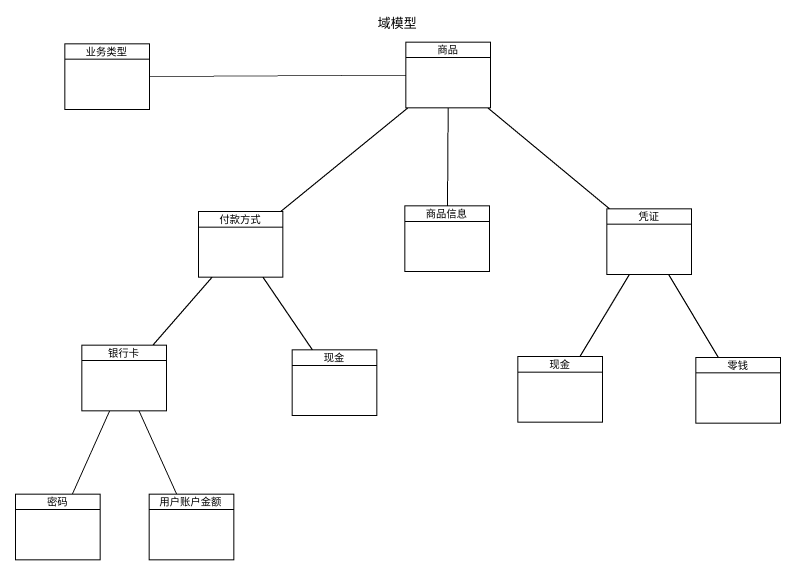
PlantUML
@startuml
title 域模型
hide circle
hide empty members
class 业务类型
class 商品
class 付款方式
class 商品信息
class 凭证
class 银行卡
class 现金
class "现金" as 现金_2
class 零钱
class 密码
class 用户账户金额
业务类型 -right- 商品
商品 -- 付款方式
商品 -- 商品信息
商品 -- 凭证
付款方式 -- 银行卡
付款方式 -- 现金
凭证 -- 现金_2
凭证 -- 零钱
银行卡 -- 密码
银行卡 -- 用户账户金额
@enduml
